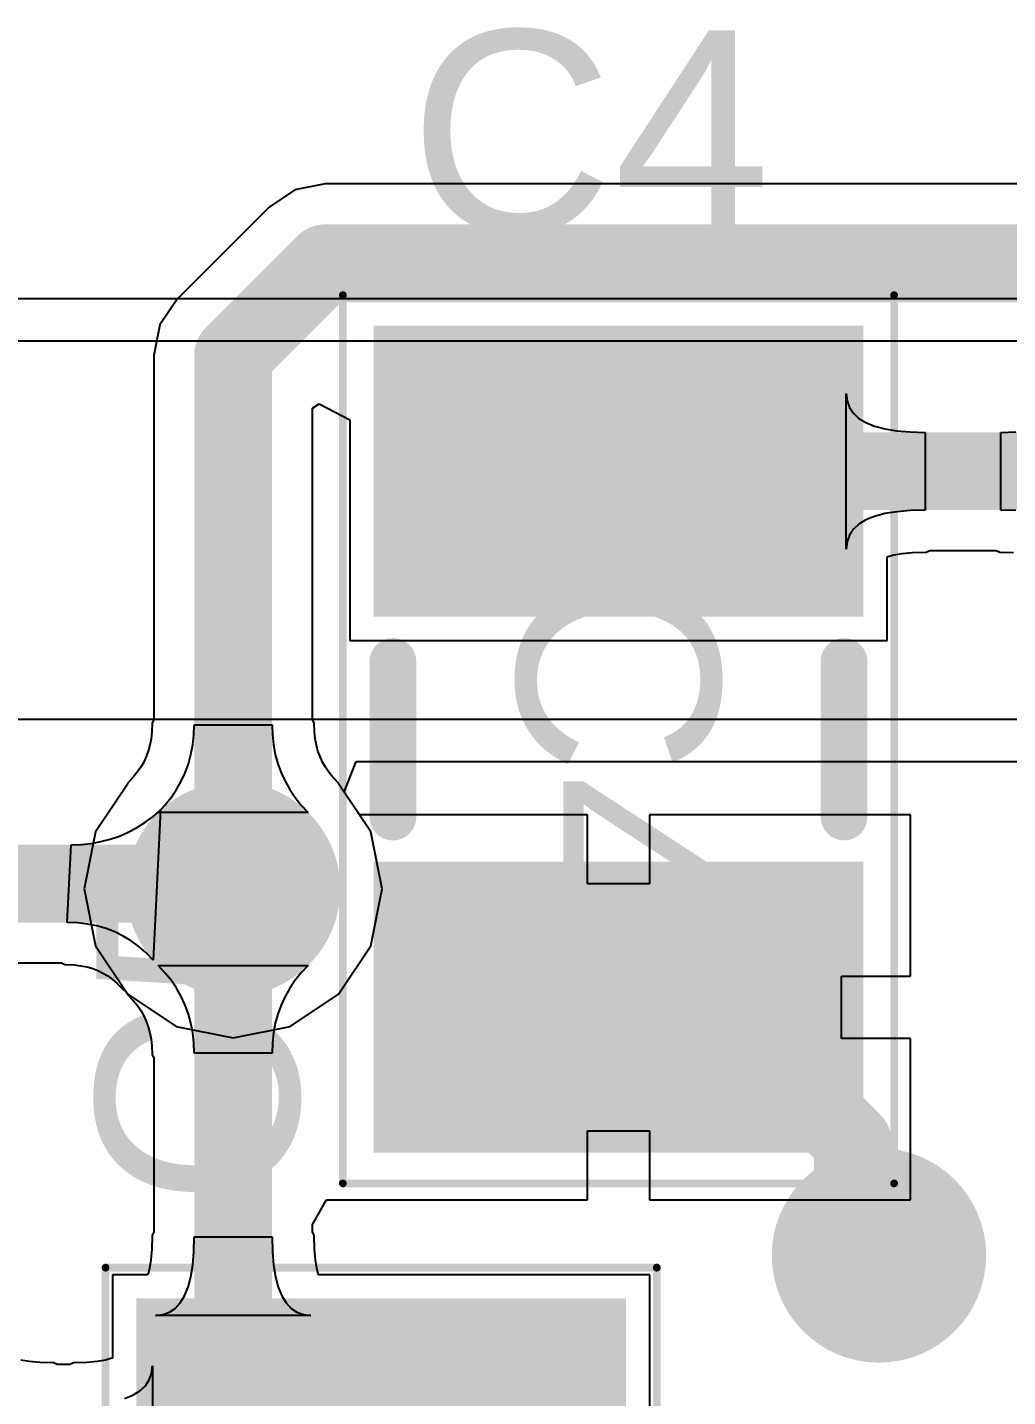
# Model space of a CAD drawing. Header units: inches. Extents: x 1.04 to 3.32, y 2.74 to 3.44.
# Drawn here: x 1.7153 to 1.8414, y 2.8879 to 3.0639 of the extents above; entities that cross this region are included whole.
import ezdxf

# ---------------------------------------------------------------- set-up
doc = ezdxf.new("R2010")
doc.units = ezdxf.units.IN
doc.header["$MEASUREMENT"] = 0
for name, color, linetype in [('Bottom Layer', 5, 'Continuous'), ('Mechanical 12', 56, 'Continuous'), ('Top Courtyard', 56, 'Continuous'), ('Top Layer', 1, 'Continuous'), ('Top Overlay', 2, 'Continuous'), ('Top Paste', 8, 'Continuous'), ('Top Solder', 216, 'Continuous'), ('Via Holes', 16, 'Continuous')]:
    doc.layers.add(name, color=color, linetype=linetype)
doc.styles.add('Arial', font='', dxfattribs={"height": 0.2})
doc.styles.get('Arial').set_extended_font_data('Arial')

# ---------------------------------------------------------------- blocks, each defined once
blk = doc.blocks.new('C0805_44')
at = {"layer": 'Top Layer'}
for points in [[(0.02952755000000001, 0.05118109999999999), (0.02952754999999999, 0.01771649999999999), (-0.02952755000000001, 0.01771650000000001), (-0.02952754999999999, 0.05118110000000001)], [(0.02952755000000001, -0.01771650000000001), (0.02952754999999999, -0.05118110000000001), (-0.02952755000000001, -0.05118109999999999), (-0.02952754999999999, -0.01771649999999999)]]:
    blk.add_hatch(color=1, dxfattribs=at).paths.add_polyline_path(points)
at = {"layer": 'Top Paste'}
for points in [[(0.02952755000000001, 0.05118109999999999), (0.02952754999999999, 0.01771649999999999), (-0.02952755000000001, 0.01771650000000001), (-0.02952754999999999, 0.05118110000000001)], [(0.02952755000000001, -0.01771650000000001), (0.02952754999999999, -0.05118110000000001), (-0.02952755000000001, -0.05118109999999999), (-0.02952754999999999, -0.01771649999999999)]]:
    blk.add_hatch(color=8, dxfattribs=at).paths.add_polyline_path(points)
at = {"layer": 'Top Solder'}
for points in [[(0.03149605, 0.0531496), (0.03149604999999999, 0.01574799999999999), (-0.03149605, 0.01574800000000001), (-0.03149604999999999, 0.0531496)], [(0.03149605, -0.01574800000000001), (0.03149604999999999, -0.0531496), (-0.03149605, -0.0531496), (-0.03149604999999999, -0.01574799999999999)]]:
    blk.add_hatch(color=216, dxfattribs=at).paths.add_polyline_path(points)
at = {"layer": 'Top Courtyard'}
for points in [[(-0.0354331, -0.0570866, 0.001, 0.001, 0), (-0.0354331, 0.0570866, 0.001, 0.001, 0)], [(-0.0354331, 0.0570866, 0.001, 0.001, 0), (0.0354331, 0.0570866, 0.001, 0.001, 0)], [(0.0354331, -0.0570866, 0.001, 0.001, 0), (0.0354331, 0.0570866, 0.001, 0.001, 0)], [(-0.0354331, -0.0570866, 0.001, 0.001, 0), (0.0354331, -0.0570866, 0.001, 0.001, 0)]]:
    blk.add_lwpolyline(points, format="xyseb", dxfattribs=at)
for points in [[(-0.0356831, 0.0570866, 0.0005, 0.0005, 1), (-0.0351831, 0.0570866, 0.0005, 0.0005, 1)], [(-0.0356831, 0.0570866, 0.0005, 0.0005, 1), (-0.0351831, 0.0570866, 0.0005, 0.0005, 1)], [(0.0351831, 0.0570866, 0.0005, 0.0005, 1), (0.0356831, 0.0570866, 0.0005, 0.0005, 1)], [(0.0351831, 0.0570866, 0.0005, 0.0005, 1), (0.0356831, 0.0570866, 0.0005, 0.0005, 1)], [(-0.0356831, -0.0570866, 0.0005, 0.0005, 1), (-0.0351831, -0.0570866, 0.0005, 0.0005, 1)], [(-0.0356831, -0.0570866, 0.0005, 0.0005, 1), (-0.0351831, -0.0570866, 0.0005, 0.0005, 1)], [(0.0351831, -0.0570866, 0.0005, 0.0005, 1), (0.0356831, -0.0570866, 0.0005, 0.0005, 1)], [(0.0351831, -0.0570866, 0.0005, 0.0005, 1), (0.0356831, -0.0570866, 0.0005, 0.0005, 1)]]:
    blk.add_lwpolyline(points, format="xyseb", close=True, dxfattribs=at)
at = {"layer": 'Top Overlay'}
for points in [[(-0.029, -0.01, 0.006, 0.006, 0), (-0.029, 0.01, 0.006, 0.006, 0)], [(0.029, 0.01, 0.006, 0.006, 0), (0.0290001, -0.01, 0.006, 0.006, 0)]]:
    blk.add_lwpolyline(points, format="xyseb", dxfattribs=at)
for points in [[(-0.0305, 0.01, 0.003, 0.003, 1), (-0.0275, 0.01, 0.003, 0.003, 1)], [(0.0275, 0.01, 0.003, 0.003, 1), (0.0305, 0.01, 0.003, 0.003, 1)], [(-0.0305, -0.01, 0.003, 0.003, 1), (-0.0275, -0.01, 0.003, 0.003, 1)], [(0.0275001, -0.01, 0.003, 0.003, 1), (0.0305001, -0.01, 0.003, 0.003, 1)]]:
    blk.add_lwpolyline(points, format="xyseb", close=True, dxfattribs=at)
at = {"layer": 'Mechanical 12', "style": 'Arial'}
blk.add_text('C5', height=0.026, rotation=270, dxfattribs=at).set_placement((-0.0129957, 0.0216595))
blk = doc.blocks.new('C0805_45')
at = {"layer": 'Top Layer'}
for points in [[(0.02952755000000001, 0.05118109999999999), (0.02952754999999999, 0.01771649999999999), (-0.02952755000000001, 0.01771650000000001), (-0.02952754999999999, 0.05118110000000001)], [(0.02952755000000001, -0.01771650000000001), (0.02952754999999999, -0.05118110000000001), (-0.02952755000000001, -0.05118109999999999), (-0.02952754999999999, -0.01771649999999999)]]:
    blk.add_hatch(color=1, dxfattribs=at).paths.add_polyline_path(points)
at = {"layer": 'Top Paste'}
for points in [[(0.02952755000000001, 0.05118109999999999), (0.02952754999999999, 0.01771649999999999), (-0.02952755000000001, 0.01771650000000001), (-0.02952754999999999, 0.05118110000000001)], [(0.02952755000000001, -0.01771650000000001), (0.02952754999999999, -0.05118110000000001), (-0.02952755000000001, -0.05118109999999999), (-0.02952754999999999, -0.01771649999999999)]]:
    blk.add_hatch(color=8, dxfattribs=at).paths.add_polyline_path(points)
at = {"layer": 'Top Solder'}
for points in [[(0.03149605, 0.0531496), (0.03149604999999999, 0.01574799999999999), (-0.03149605, 0.01574800000000001), (-0.03149604999999999, 0.0531496)], [(0.03149605, -0.01574800000000001), (0.03149604999999999, -0.0531496), (-0.03149605, -0.0531496), (-0.03149604999999999, -0.01574799999999999)]]:
    blk.add_hatch(color=216, dxfattribs=at).paths.add_polyline_path(points)
at = {"layer": 'Top Courtyard'}
for points in [[(-0.0354331, -0.0570866, 0.001, 0.001, 0), (-0.0354331, 0.0570866, 0.001, 0.001, 0)], [(-0.0354331, 0.0570866, 0.001, 0.001, 0), (0.0354331, 0.0570866, 0.001, 0.001, 0)], [(0.0354331, -0.0570866, 0.001, 0.001, 0), (0.0354331, 0.0570866, 0.001, 0.001, 0)], [(-0.0354331, -0.0570866, 0.001, 0.001, 0), (0.0354331, -0.0570866, 0.001, 0.001, 0)]]:
    blk.add_lwpolyline(points, format="xyseb", dxfattribs=at)
for points in [[(-0.0356831, 0.0570866, 0.0005, 0.0005, 1), (-0.0351831, 0.0570866, 0.0005, 0.0005, 1)], [(-0.0356831, 0.0570866, 0.0005, 0.0005, 1), (-0.0351831, 0.0570866, 0.0005, 0.0005, 1)], [(0.0351831, 0.0570866, 0.0005, 0.0005, 1), (0.0356831, 0.0570866, 0.0005, 0.0005, 1)], [(0.0351831, 0.0570866, 0.0005, 0.0005, 1), (0.0356831, 0.0570866, 0.0005, 0.0005, 1)], [(-0.0356831, -0.0570866, 0.0005, 0.0005, 1), (-0.0351831, -0.0570866, 0.0005, 0.0005, 1)], [(-0.0356831, -0.0570866, 0.0005, 0.0005, 1), (-0.0351831, -0.0570866, 0.0005, 0.0005, 1)], [(0.0351831, -0.0570866, 0.0005, 0.0005, 1), (0.0356831, -0.0570866, 0.0005, 0.0005, 1)], [(0.0351831, -0.0570866, 0.0005, 0.0005, 1), (0.0356831, -0.0570866, 0.0005, 0.0005, 1)]]:
    blk.add_lwpolyline(points, format="xyseb", close=True, dxfattribs=at)
at = {"layer": 'Top Overlay'}
for points in [[(-0.029, -0.01, 0.006, 0.006, 0), (-0.029, 0.01, 0.006, 0.006, 0)], [(0.029, 0.0100001, 0.006, 0.006, 0), (0.0290001, -0.01, 0.006, 0.006, 0)]]:
    blk.add_lwpolyline(points, format="xyseb", dxfattribs=at)
for points in [[(-0.0305, 0.01, 0.003, 0.003, 1), (-0.0275, 0.01, 0.003, 0.003, 1)], [(0.0275, 0.0100001, 0.003, 0.003, 1), (0.0305, 0.0100001, 0.003, 0.003, 1)], [(-0.0305, -0.01, 0.003, 0.003, 1), (-0.0275, -0.01, 0.003, 0.003, 1)], [(0.0275001, -0.01, 0.003, 0.003, 1), (0.0305001, -0.01, 0.003, 0.003, 1)]]:
    blk.add_lwpolyline(points, format="xyseb", close=True, dxfattribs=at)
at = {"layer": 'Mechanical 12', "style": 'Arial'}
blk.add_text('C4', height=0.026, rotation=270, dxfattribs=at).set_placement((-0.0129958, 0.0216596))

msp = doc.modelspace()

# ---------------------------------------------------------------- hatches: boundary and pattern name
at = {"layer": 'Bottom Layer'}
h = msp.add_hatch(color=5, dxfattribs=at)
edge = h.paths.add_edge_path()
edge.add_arc((1.7417958, 2.9532086), 0.0137795, 0, 360)
h = msp.add_hatch(color=5, dxfattribs=at)
edge = h.paths.add_edge_path()
edge.add_arc((1.8248268, 2.9060924), 0.0137795, 0, 360)
at = {"layer": 'Top Layer'}
h = msp.add_hatch(color=1, dxfattribs=at)
edge = h.paths.add_edge_path()
edge.add_arc((1.7417958, 2.9532086), 0.0137795, 0, 360)
h = msp.add_hatch(color=1, dxfattribs=at)
edge = h.paths.add_edge_path()
edge.add_arc((1.8248268, 2.9060924), 0.0137795, 0, 360)
at = {"layer": 'Via Holes'}
h = msp.add_hatch(color=7, dxfattribs=at)
edge = h.paths.add_edge_path()
edge.add_arc((1.7417958, 2.9532086), 0.007874, 0, 360)
h = msp.add_hatch(color=7, dxfattribs=at)
edge = h.paths.add_edge_path()
edge.add_arc((1.8248268, 2.9060924), 0.007874, 0, 360)

# ---------------------------------------------------------------- linework, layer by layer
at = {"layer": 'Bottom Layer'}
for p, q in [((1.9034196, 3.0290734), (1.5345803, 3.0290734)), ((1.5323386, 3.0236614), (1.9056614, 3.0236614)), ((1.895, 2.975), (1.6975715, 2.9749999)), ((1.7560681, 2.9656509), (1.7576317, 2.9695879)), ((1.7576317, 2.9695879), (1.8927583, 2.969588)), ((1.7594857, 2.960536), (1.7560681, 2.9656509)), ((1.730442, 2.9617231), (1.7314581, 2.9624783)), ((1.7314581, 2.9624783), (1.7324369, 2.9633223)), ((1.7324369, 2.9633223), (1.7314969, 2.9440538)), ((1.7271698, 2.9599906), (1.7282979, 2.9604792)), ((1.7282979, 2.9604792), (1.7293886, 2.9610567)), ((1.7293886, 2.9610567), (1.730442, 2.9617231)), ((1.7609432, 2.9532086), (1.7594857, 2.960536)), ((1.7204461, 2.94888), (1.7209698, 2.95888)), ((1.7209698, 2.95888), (1.7222844, 2.9589244)), ((1.7222844, 2.9589244), (1.7235617, 2.9590577)), ((1.7235617, 2.9590577), (1.7248018, 2.9592798)), ((1.7248018, 2.9592798), (1.7260045, 2.9595908)), ((1.7260045, 2.9595908), (1.7271698, 2.9599906)), ((1.7594857, 2.9458812), (1.7609432, 2.9532086)), ((1.7217735, 2.9488317), (1.7204461, 2.94888)), ((1.7230516, 2.948687), (1.7217735, 2.9488317)), ((1.7242802, 2.9484456), (1.7230516, 2.948687)), ((1.7254594, 2.9481078), (1.7242802, 2.9484456)), ((1.7265892, 2.9476735), (1.7254594, 2.9481078)), ((1.7276696, 2.9471426), (1.7265892, 2.9476735)), ((1.7287006, 2.9465152), (1.7276696, 2.9471426)), ((1.7296821, 2.9457913), (1.7287006, 2.9465152)), ((1.7306142, 2.9449708), (1.7296821, 2.9457913)), ((1.7314969, 2.9440538), (1.7306142, 2.9449708)), ((1.7553351, 2.9396693), (1.7594857, 2.9458812)), ((1.7125895, 2.9436841), (1.7197255, 2.9436841)), ((1.7197255, 2.9436841), (1.7201631, 2.9434754)), ((1.7201631, 2.9434754), (1.720207, 2.9434909)), ((1.720207, 2.9434909), (1.7202493, 2.9434716)), ((1.7202493, 2.9434716), (1.7213703, 2.9434308)), ((1.7213703, 2.9434308), (1.7222232, 2.9433343)), ((1.7222232, 2.9433343), (1.7230118, 2.9431793)), ((1.7230118, 2.9431793), (1.7237397, 2.9429708)), ((1.7237397, 2.9429708), (1.7244209, 2.9427089)), ((1.7244209, 2.9427089), (1.7250641, 2.9423929)), ((1.7250641, 2.9423929), (1.7256818, 2.9420169)), ((1.7256818, 2.9420169), (1.7262821, 2.9415742)), ((1.7262821, 2.9415742), (1.7268697, 2.9410569)), ((1.7268697, 2.9410569), (1.7275978, 2.9403006)), ((1.7275978, 2.9403006), (1.7279323, 2.9401545)), ((1.7279323, 2.9401545), (1.7282565, 2.9396693)), ((1.7282565, 2.9396693), (1.7344684, 2.9355187)), ((1.7491232, 2.9355187), (1.7553351, 2.9396693)), ((1.7344684, 2.9355187), (1.7417958, 2.9340612)), ((1.7417958, 2.9340612), (1.7491232, 2.9355187))]:
    msp.add_line(p, q, dxfattribs=at)
for points in [[(1.6837816, 2.95388, 0.01, 0.01, 0), (1.7411244, 2.95388, 0.01, 0.01, 0)], [(1.7411244, 2.95388, 0.01, 0.01, 0), (1.7417958, 2.9532086, 0.01, 0.01, 0)]]:
    msp.add_lwpolyline(points, format="xyseb", dxfattribs=at)
for points in [[(1.7386244, 2.95388, 0.005, 0.005, 1), (1.7436244, 2.95388, 0.005, 0.005, 1)], [(1.7386244, 2.95388, 0.005, 0.005, 1), (1.7436244, 2.95388, 0.005, 0.005, 1)], [(1.7392958, 2.9532086, 0.005, 0.005, 1), (1.7442958, 2.9532086, 0.005, 0.005, 1)]]:
    msp.add_lwpolyline(points, format="xyseb", close=True, dxfattribs=at)
at = {"layer": 'Top Layer'}
for p, q in [((1.7497204, 3.043042), (1.7464126, 3.0408318)), ((1.7536222, 3.0438181), (1.7497204, 3.043042)), ((1.9043989, 3.0438181), (1.7536222, 3.0438181)), ((1.7464126, 3.0408318), (1.7345862, 3.0290054)), ((1.7345862, 3.0290054), (1.732376, 3.0256976)), ((1.732376, 3.0256976), (1.7315999, 3.0217958)), ((1.7315999, 3.0217958), (1.7315999, 2.9749737)), ((1.8206262, 2.9968899), (1.8206262, 3.0168899)), ((1.8206262, 3.0168899), (1.8207274, 3.0159399)), ((1.7519917, 3.0149829), (1.7528742, 3.0155775)), ((1.7519917, 2.9749737), (1.7519917, 3.0149829)), ((1.7528742, 3.0155775), (1.7568112, 3.013483)), ((1.8207274, 3.0159399), (1.821031, 3.0150899)), ((1.821031, 3.0150899), (1.821537, 3.0143399)), ((1.7568112, 3.013483), (1.7568112, 2.9851576)), ((1.821537, 3.0143399), (1.8222454, 3.0136899)), ((1.8222454, 3.0136899), (1.8231562, 3.0131399)), ((1.8231562, 3.0131399), (1.8242694, 3.0126899)), ((1.8242694, 3.0126899), (1.825585, 3.0123399)), ((1.825585, 3.0123399), (1.827103, 3.0120899)), ((1.827103, 3.0120899), (1.8288234, 3.0119399)), ((1.8288234, 3.0119399), (1.8307462, 3.0118899)), ((1.8307462, 3.0118899), (1.8307462, 3.0018899)), ((1.8405138, 3.0118899), (1.8424138, 3.0119399)), ((1.8405138, 3.0018899), (1.8405138, 3.0118899)), ((1.8242694, 3.0010899), (1.8231562, 3.0006399)), ((1.825585, 3.0014399), (1.8242694, 3.0010899)), ((1.827103, 3.0016899), (1.825585, 3.0014399)), ((1.8288234, 3.0018399), (1.827103, 3.0016899)), ((1.8307462, 3.0018899), (1.8288234, 3.0018399)), ((1.8424138, 3.0018399), (1.8405138, 3.0018899)), ((1.821537, 2.9994399), (1.821031, 2.9986899)), ((1.8222454, 3.0000899), (1.821537, 2.9994399)), ((1.8231562, 3.0006399), (1.8222454, 3.0000899)), ((1.8207274, 2.9978399), (1.8206262, 2.9968899)), ((1.821031, 2.9986899), (1.8207274, 2.9978399)), ((1.8258662, 2.995898), (1.8259854, 2.9959462)), ((1.8258662, 2.9851576), (1.8258662, 2.995898)), ((1.8259854, 2.9959462), (1.8267229, 2.9961424)), ((1.8267229, 2.9961424), (1.8277799, 2.9963164)), ((1.8277799, 2.9963164), (1.8291279, 2.996434)), ((1.8291279, 2.996434), (1.8308869, 2.9964797)), ((1.8308869, 2.9964797), (1.8313685, 2.996694)), ((1.8313685, 2.996694), (1.8398904, 2.996694)), ((1.8398904, 2.996694), (1.8403714, 2.9964798)), ((1.8403714, 2.9964798), (1.8421033, 2.9964342)), ((1.7568112, 2.9851576), (1.8258662, 2.9851576)), ((1.7313871, 2.9745071), (1.7313476, 2.9733835)), ((1.7315999, 2.9749737), (1.7313871, 2.9745071)), ((1.7367493, 2.9729956), (1.7367958, 2.9743167)), ((1.7367958, 2.9743167), (1.7467958, 2.9743167)), ((1.7467958, 2.9743167), (1.7468423, 2.9729956)), ((1.7522045, 2.9745071), (1.7519917, 2.9749737)), ((1.7522441, 2.9733833), (1.7522045, 2.9745071)), ((1.7313476, 2.9733835), (1.7312527, 2.9725128)), ((1.73661, 2.9717176), (1.7367493, 2.9729956)), ((1.7468423, 2.9729956), (1.7469816, 2.9717176)), ((1.7523389, 2.9725128), (1.7522441, 2.9733833)), ((1.7308906, 2.970933), (1.7306263, 2.9702071)), ((1.7310992, 2.9716972), (1.7308906, 2.970933)), ((1.7312527, 2.9725128), (1.7310992, 2.9716972)), ((1.7363777, 2.9704828), (1.73661, 2.9717176)), ((1.7469816, 2.9717176), (1.7472139, 2.9704828)), ((1.7524924, 2.9716972), (1.7523389, 2.9725128)), ((1.7527009, 2.9709331), (1.7524924, 2.9716972)), ((1.7529649, 2.9702079), (1.7527009, 2.9709331)), ((1.7303066, 2.9695156), (1.7299259, 2.9688463)), ((1.7306263, 2.9702071), (1.7303066, 2.9695156)), ((1.7356344, 2.9681429), (1.7360525, 2.9692913)), ((1.7360525, 2.9692913), (1.7363777, 2.9704828)), ((1.7472139, 2.9704828), (1.7475391, 2.9692913)), ((1.7475391, 2.9692913), (1.7479572, 2.9681429)), ((1.7532848, 2.9695159), (1.7529649, 2.9702079)), ((1.7536658, 2.9688461), (1.7532848, 2.9695159)), ((1.7289589, 2.9675505), (1.7282201, 2.9667701)), ((1.7294787, 2.9681924), (1.7289589, 2.9675505)), ((1.7299259, 2.9688463), (1.7294787, 2.9681924)), ((1.7351234, 2.9670377), (1.7356344, 2.9681429)), ((1.7479572, 2.9681429), (1.7484682, 2.9670377)), ((1.7541126, 2.9681928), (1.7536658, 2.9688461)), ((1.7546327, 2.9675505), (1.7541126, 2.9681928)), ((1.7553715, 2.9667701), (1.7546327, 2.9675505)), ((1.7281515, 2.9665907), (1.7241059, 2.960536)), ((1.7282201, 2.9667701), (1.7281515, 2.9665907)), ((1.7338226, 2.964957), (1.7345194, 2.9659758)), ((1.7345194, 2.9659758), (1.7351234, 2.9670377)), ((1.7484682, 2.9670377), (1.7490722, 2.9659758)), ((1.7490722, 2.9659758), (1.749769, 2.964957)), ((1.7554401, 2.9665907), (1.7553715, 2.9667701)), ((1.7580233, 2.9627246), (1.7554401, 2.9665907)), ((1.7321501, 2.9630492), (1.7330328, 2.9639815)), ((1.7330328, 2.9639815), (1.7338226, 2.964957)), ((1.749769, 2.964957), (1.7505588, 2.9639815)), ((1.7505588, 2.9639815), (1.7514415, 2.9630492)), ((1.7514415, 2.9630492), (1.7321501, 2.9630492)), ((1.7873387, 2.9627246), (1.7580233, 2.9627246)), ((1.7873387, 2.9538635), (1.7873387, 2.9627246)), ((1.8288662, 2.9627246), (1.7953387, 2.9627246)), ((1.7953387, 2.9627246), (1.7953387, 2.9538635)), ((1.8288662, 2.9419923), (1.8288662, 2.9627246)), ((1.7241059, 2.960536), (1.7226484, 2.9532086)), ((1.7226484, 2.9532086), (1.7241059, 2.9458812)), ((1.7953387, 2.9538635), (1.7873387, 2.9538635)), ((1.7241059, 2.9458812), (1.7281515, 2.9398265)), ((1.7330328, 2.9424357), (1.7321501, 2.943368)), ((1.7321501, 2.943368), (1.7514415, 2.943368)), ((1.7514415, 2.943368), (1.7505588, 2.9424357)), ((1.7338226, 2.9414602), (1.7330328, 2.9424357)), ((1.7345194, 2.9404414), (1.7338226, 2.9414602)), ((1.749769, 2.9414602), (1.7490722, 2.9404414)), ((1.7505588, 2.9424357), (1.749769, 2.9414602)), ((1.8200052, 2.9339923), (1.8200052, 2.9419923)), ((1.8200052, 2.9419923), (1.8288662, 2.9419923)), ((1.7281515, 2.9398265), (1.7282201, 2.9396471)), ((1.7282201, 2.9396471), (1.7289589, 2.9388667)), ((1.7351234, 2.9393795), (1.7345194, 2.9404414)), ((1.7356344, 2.9382743), (1.7351234, 2.9393795)), ((1.7484682, 2.9393795), (1.7479572, 2.9382743)), ((1.7490722, 2.9404414), (1.7484682, 2.9393795)), ((1.7289589, 2.9388667), (1.729479, 2.9382244)), ((1.729479, 2.9382244), (1.7299258, 2.9375711)), ((1.7299258, 2.9375711), (1.7303068, 2.9369013)), ((1.7360525, 2.9371259), (1.7356344, 2.9382743)), ((1.7479572, 2.9382743), (1.7475391, 2.9371259)), ((1.7303068, 2.9369013), (1.7306267, 2.9362093)), ((1.7306267, 2.9362093), (1.7308907, 2.9354841)), ((1.7363777, 2.9359344), (1.7360525, 2.9371259)), ((1.73661, 2.9346996), (1.7363777, 2.9359344)), ((1.7472139, 2.9359344), (1.7469816, 2.9346996)), ((1.7475391, 2.9371259), (1.7472139, 2.9359344)), ((1.7308907, 2.9354841), (1.7310992, 2.93472)), ((1.7310992, 2.93472), (1.7312527, 2.9339044)), ((1.7312527, 2.9339044), (1.7313475, 2.9330339)), ((1.7367493, 2.9334216), (1.73661, 2.9346996)), ((1.7469816, 2.9346996), (1.7468423, 2.9334216)), ((1.8288662, 2.9339923), (1.8200052, 2.9339923)), ((1.8288662, 2.91326), (1.8288662, 2.9339923)), ((1.7313475, 2.9330339), (1.7313871, 2.9319101)), ((1.7367958, 2.9321005), (1.7367493, 2.9334216)), ((1.7467958, 2.9321005), (1.7367958, 2.9321005)), ((1.7468423, 2.9334216), (1.7467958, 2.9321005)), ((1.7313871, 2.9319101), (1.7315999, 2.9314435)), ((1.7315999, 2.9314435), (1.7315999, 2.9091242)), ((1.7873387, 2.91326), (1.7873387, 2.9221211)), ((1.7873387, 2.9221211), (1.7953387, 2.9221211)), ((1.7953387, 2.9221211), (1.7953387, 2.91326)), ((1.7519917, 2.9100766), (1.7538113, 2.91326)), ((1.7538113, 2.91326), (1.7873387, 2.91326)), ((1.7953387, 2.91326), (1.8288662, 2.91326)), ((1.7519917, 2.9091243), (1.7519917, 2.9100766)), ((1.7313856, 2.9086426), (1.7313399, 2.9068837)), ((1.7315999, 2.9091242), (1.7313856, 2.9086426)), ((1.7367458, 2.9065792), (1.7367958, 2.908502)), ((1.7367958, 2.908502), (1.7467958, 2.908502)), ((1.7467958, 2.908502), (1.7468458, 2.9065792)), ((1.752206, 2.9086427), (1.7519917, 2.9091243)), ((1.7522517, 2.9068837), (1.752206, 2.9086427)), ((1.7313399, 2.9068837), (1.7312223, 2.9055355)), ((1.7365958, 2.9048588), (1.7367458, 2.9065792)), ((1.7468458, 2.9065792), (1.7469958, 2.9048588)), ((1.7523693, 2.9055357), (1.7522517, 2.9068837)), ((1.7310483, 2.9044787), (1.7308522, 2.9037417)), ((1.7312223, 2.9055355), (1.7310483, 2.9044787)), ((1.7363458, 2.9033408), (1.7365958, 2.9048588)), ((1.7469958, 2.9048588), (1.7472458, 2.9033408)), ((1.7525433, 2.9044787), (1.7523693, 2.9055357)), ((1.7527395, 2.9037412), (1.7525433, 2.9044787)), ((1.7308038, 2.903622), (1.7262993, 2.903622)), ((1.7262993, 2.903622), (1.7262993, 2.8929391)), ((1.7308522, 2.9037417), (1.7308038, 2.903622)), ((1.7359958, 2.9020252), (1.7363458, 2.9033408)), ((1.7472458, 2.9033408), (1.7475958, 2.9020252)), ((1.7527877, 2.903622), (1.7527395, 2.9037412)), ((1.7953543, 2.903622), (1.7527877, 2.903622)), ((1.7953543, 2.8811573), (1.7953543, 2.903622)), ((1.7349958, 2.9000012), (1.7355458, 2.900912)), ((1.7355458, 2.900912), (1.7359958, 2.9020252)), ((1.7475958, 2.9020252), (1.7480458, 2.900912)), ((1.7480458, 2.900912), (1.7485958, 2.9000012)), ((1.7327458, 2.8984832), (1.7335958, 2.8987868)), ((1.7335958, 2.8987868), (1.7343458, 2.8992928)), ((1.7343458, 2.8992928), (1.7349958, 2.9000012)), ((1.7485958, 2.9000012), (1.7492458, 2.8992928)), ((1.7492458, 2.8992928), (1.7499958, 2.8987868)), ((1.7499958, 2.8987868), (1.7508458, 2.8984832)), ((1.7317958, 2.898382), (1.7327458, 2.8984832)), ((1.7517958, 2.898382), (1.7317958, 2.898382)), ((1.7508458, 2.8984832), (1.7517958, 2.898382)), ((1.7155749, 2.8924632), (1.7145181, 2.8926372)), ((1.7169231, 2.8923456), (1.7155749, 2.8924632)), ((1.718682, 2.8922999), (1.7169231, 2.8923456)), ((1.7191636, 2.8920856), (1.718682, 2.8922999)), ((1.720796, 2.8920856), (1.7191636, 2.8920856)), ((1.7212769, 2.8922998), (1.720796, 2.8920856)), ((1.7230088, 2.8923454), (1.7212769, 2.8922998)), ((1.7243358, 2.8924625), (1.7230088, 2.8923454)), ((1.7253686, 2.8926346), (1.7243358, 2.8924625)), ((1.7260841, 2.8928272), (1.7253686, 2.8926346)), ((1.7262826, 2.8929085), (1.7260841, 2.8928272)), ((1.7262993, 2.8929391), (1.7262826, 2.8929085)), ((1.7313193, 2.8909397), (1.7314193, 2.8918897)), ((1.7314193, 2.8918897), (1.7314193, 2.8718897)), ((1.7305193, 2.8893397), (1.7310193, 2.8900897)), ((1.7310193, 2.8900897), (1.7313193, 2.8909397)), ((1.7278193, 2.8876897), (1.7289193, 2.8881397)), ((1.7289193, 2.8881397), (1.7298193, 2.8886897)), ((1.7298193, 2.8886897), (1.7305193, 2.8893397))]:
    msp.add_line(p, q, dxfattribs=at)
for points in [[(1.7417958, 3.0217958, 0.01, 0.01, 0), (1.7536222, 3.0336222, 0.01, 0.01, 0)], [(1.7536222, 3.0336222, 0.01, 0.01, 0), (1.9086222, 3.0336222, 0.01, 0.01, 0)], [(1.7417958, 2.9532086, 0.01, 0.01, 0), (1.7417958, 3.0217958, 0.01, 0.01, 0)], [(1.7913387, 3.0068899, 0.01, 0.01, 0), (1.8655512, 3.0068899, 0.01, 0.01, 0)], [(1.7417958, 2.893622, 0.01, 0.01, 0), (1.7417958, 2.9532086, 0.01, 0.01, 0)], [(1.7913387, 2.9379923, 0.01, 0.01, 0), (1.804134, 2.9379923, 0.01, 0.01, 0)], [(1.804134, 2.9379923, 0.01, 0.01, 0), (1.8214671, 2.9206592, 0.01, 0.01, 0)], [(1.8214671, 2.9094521, 0.01, 0.01, 0), (1.8214671, 2.9206592, 0.01, 0.01, 0)], [(1.8214671, 2.9094521, 0.01, 0.01, 0), (1.8248268, 2.9060924, 0.01, 0.01, 0)], [(1.7417958, 2.893622, 0.01, 0.01, 0), (1.7535281, 2.8818897, 0.01, 0.01, 0)]]:
    msp.add_lwpolyline(points, format="xyseb", dxfattribs=at)
for points in [[(1.7511222, 3.0336222, 0.005, 0.005, 1), (1.7561222, 3.0336222, 0.005, 0.005, 1)], [(1.7511222, 3.0336222, 0.005, 0.005, 1), (1.7561222, 3.0336222, 0.005, 0.005, 1)], [(1.7392958, 3.0217958, 0.005, 0.005, 1), (1.7442958, 3.0217958, 0.005, 0.005, 1)], [(1.7392958, 3.0217958, 0.005, 0.005, 1), (1.7442958, 3.0217958, 0.005, 0.005, 1)], [(1.7888387, 3.0068899, 0.005, 0.005, 1), (1.7938387, 3.0068899, 0.005, 0.005, 1)], [(1.7392958, 2.9532086, 0.005, 0.005, 1), (1.7442958, 2.9532086, 0.005, 0.005, 1)], [(1.7392958, 2.9532086, 0.005, 0.005, 1), (1.7442958, 2.9532086, 0.005, 0.005, 1)], [(1.7888387, 2.9379923, 0.005, 0.005, 1), (1.7938387, 2.9379923, 0.005, 0.005, 1)], [(1.801634, 2.9379923, 0.005, 0.005, 1), (1.806634, 2.9379923, 0.005, 0.005, 1)], [(1.801634, 2.9379923, 0.005, 0.005, 1), (1.806634, 2.9379923, 0.005, 0.005, 1)], [(1.8189671, 2.9206592, 0.005, 0.005, 1), (1.8239671, 2.9206592, 0.005, 0.005, 1)], [(1.8189671, 2.9206592, 0.005, 0.005, 1), (1.8239671, 2.9206592, 0.005, 0.005, 1)], [(1.8189671, 2.9094521, 0.005, 0.005, 1), (1.8239671, 2.9094521, 0.005, 0.005, 1)], [(1.8189671, 2.9094521, 0.005, 0.005, 1), (1.8239671, 2.9094521, 0.005, 0.005, 1)], [(1.8223268, 2.9060924, 0.005, 0.005, 1), (1.8273268, 2.9060924, 0.005, 0.005, 1)], [(1.7392958, 2.893622, 0.005, 0.005, 1), (1.7442958, 2.893622, 0.005, 0.005, 1)], [(1.7392958, 2.893622, 0.005, 0.005, 1), (1.7442958, 2.893622, 0.005, 0.005, 1)]]:
    msp.add_lwpolyline(points, format="xyseb", close=True, dxfattribs=at)

# ---------------------------------------------------------------- block references
for name, p in [('C0805_45', (1.7913387, 2.9724411)), ('C0805_44', (1.7608268, 2.8474409))]:
    msp.add_blockref(name, p)

# ---------------------------------------------------------------- texts
at = {"layer": 'Top Overlay', "style": 'Arial'}
msp.add_text('C4', height=0.026, dxfattribs=at).set_placement((1.7644507, 3.0375555))
msp.add_text('C5', height=0.026, rotation=90, dxfattribs=at).set_placement((1.7502004, 2.9123954))

doc.saveas('drawing.dxf')
